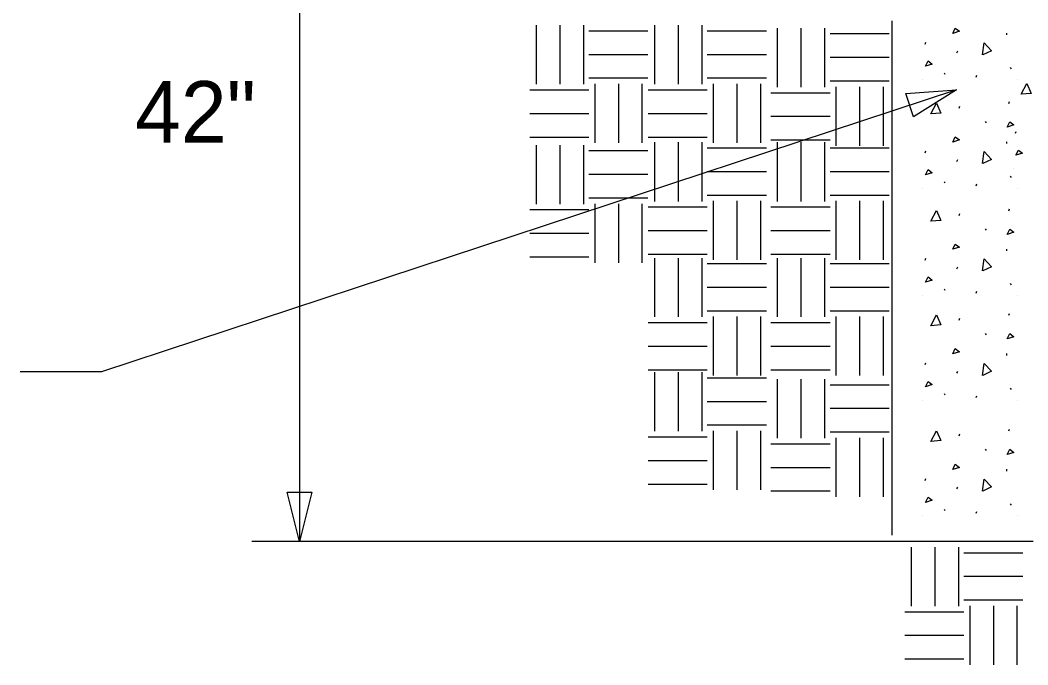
# Model space of a CAD drawing. Extents: x 10000.5 to 10073.8, y 10008 to 10077.9.
# Drawn here: x 10015.76 to 10032.84, y 10041.8 to 10052.73 of the extents above; entities that cross this region are included whole.
import ezdxf

# ---------------------------------------------------------------- set-up
doc = ezdxf.new("R2010")
doc.units = 0
for name, color, linetype in [('Default', 7, 'Continuous'), ('G-ANNO-TEXT', 7, 'Continuous'), ('G-DETL-LINE', 7, 'Continuous'), ('G-DETL-PATT', 7, 'Continuous')]:
    doc.layers.add(name, color=color, linetype=linetype)

# ---------------------------------------------------------------- blocks, each defined once
blk = doc.blocks.new('TERARR')
at = {"layer": 'Default'}
blk.add_lwpolyline([(-0.667, 0.167), (0, 0), (-0.667, -0.167)], close=True, dxfattribs=at)

msp = doc.modelspace()

# ---------------------------------------------------------------- linework, layer by layer
at = {"layer": 'G-ANNO-TEXT'}
for p, q in [((10020.497, 10058.409), (10020.497, 10043.893)), ((10032.929, 10043.893), (10019.688, 10043.893))]:
    msp.add_line(p, q, dxfattribs=at)
msp.add_lwpolyline([(10031.629, 10051.546), (10017.141, 10046.766), (10015.763, 10046.766)], dxfattribs=at)
at = {"layer": 'G-DETL-LINE'}
msp.add_line((10030.531, 10052.716), (10030.531, 10043.999), dxfattribs=at)
at = {"layer": 'G-DETL-PATT'}
for p, q in [((10024.506, 10052.641), (10024.506, 10051.64)), ((10024.906, 10052.641), (10024.906, 10051.64)), ((10025.306, 10052.641), (10025.306, 10051.64)), ((10025.399, 10052.548), (10026.4, 10052.548)), ((10026.514, 10052.641), (10026.514, 10051.64)), ((10026.914, 10052.641), (10026.914, 10051.64)), ((10027.314, 10052.641), (10027.314, 10051.64)), ((10027.407, 10052.548), (10028.407, 10052.548)), ((10028.592, 10052.592), (10028.592, 10051.591)), ((10028.993, 10052.592), (10028.993, 10051.591)), ((10029.393, 10052.592), (10029.393, 10051.591)), ((10029.486, 10052.499), (10030.486, 10052.499)), ((10031.097, 10052.321), (10031.112, 10052.353)), ((10032.476, 10052.51), (10032.479, 10052.478)), ((10031.637, 10052.175), (10031.651, 10052.207)), ((10025.399, 10052.148), (10026.4, 10052.148)), ((10027.407, 10052.148), (10028.407, 10052.148)), ((10029.486, 10052.099), (10030.486, 10052.099)), ((10032.541, 10051.923), (10032.556, 10051.902)), ((10025.399, 10051.748), (10026.4, 10051.748)), ((10027.407, 10051.748), (10028.407, 10051.748)), ((10029.486, 10051.698), (10030.486, 10051.698)), ((10031.056, 10051.721), (10031.056, 10051.721)), ((10031.42, 10051.833), (10031.434, 10051.812)), ((10031.96, 10051.763), (10031.975, 10051.795)), ((10032.656, 10051.721), (10032.656, 10051.721)), ((10024.398, 10051.547), (10025.399, 10051.547)), ((10025.499, 10051.648), (10025.499, 10050.647)), ((10025.899, 10051.648), (10025.899, 10050.647)), ((10026.299, 10051.648), (10026.299, 10050.647)), ((10026.406, 10051.547), (10027.407, 10051.547)), ((10027.507, 10051.648), (10027.507, 10050.647)), ((10027.907, 10051.648), (10027.907, 10050.647)), ((10028.307, 10051.648), (10028.307, 10050.647)), ((10028.485, 10051.498), (10029.486, 10051.498)), ((10029.586, 10051.598), (10029.586, 10050.598)), ((10029.986, 10051.598), (10029.986, 10050.598)), ((10030.386, 10051.598), (10030.386, 10050.598)), ((10032.515, 10051.317), (10032.529, 10051.349)), ((10031.673, 10051.235), (10031.687, 10051.267)), ((10024.398, 10051.147), (10025.399, 10051.147)), ((10026.406, 10051.147), (10027.407, 10051.147)), ((10028.485, 10051.098), (10029.486, 10051.098)), ((10032.117, 10051.008), (10032.131, 10050.986)), ((10032.628, 10050.81), (10032.642, 10050.842)), ((10024.398, 10050.747), (10025.399, 10050.747)), ((10026.406, 10050.747), (10027.407, 10050.747)), ((10026.514, 10050.657), (10026.514, 10049.656)), ((10026.914, 10050.657), (10026.914, 10049.656)), ((10027.314, 10050.657), (10027.314, 10049.656)), ((10028.485, 10050.698), (10029.486, 10050.698)), ((10028.592, 10050.657), (10028.592, 10049.656)), ((10028.993, 10050.657), (10028.993, 10049.656)), ((10029.393, 10050.657), (10029.393, 10049.656)), ((10032.476, 10050.667), (10032.479, 10050.635)), ((10024.506, 10050.61), (10024.506, 10049.609)), ((10024.906, 10050.61), (10024.906, 10049.609)), ((10025.306, 10050.61), (10025.306, 10049.609)), ((10025.399, 10050.517), (10026.4, 10050.517)), ((10027.407, 10050.564), (10028.407, 10050.564)), ((10029.486, 10050.564), (10030.486, 10050.564)), ((10031.097, 10050.478), (10031.112, 10050.51)), ((10031.637, 10050.333), (10031.651, 10050.365)), ((10027.407, 10050.164), (10028.407, 10050.164)), ((10029.486, 10050.164), (10030.486, 10050.164)), ((10032.587, 10050.21), (10032.587, 10050.21)), ((10025.399, 10050.116), (10026.4, 10050.116)), ((10031.42, 10049.99), (10031.434, 10049.969)), ((10032.541, 10050.081), (10032.556, 10050.059)), ((10031.056, 10049.879), (10031.056, 10049.879)), ((10031.96, 10049.921), (10031.975, 10049.953)), ((10032.656, 10049.879), (10032.656, 10049.879)), ((10025.399, 10049.716), (10026.4, 10049.716)), ((10027.407, 10049.763), (10028.407, 10049.763)), ((10027.507, 10049.663), (10027.507, 10048.663)), ((10027.907, 10049.663), (10027.907, 10048.663)), ((10028.307, 10049.663), (10028.307, 10048.663)), ((10029.486, 10049.763), (10030.486, 10049.763)), ((10029.586, 10049.663), (10029.586, 10048.663)), ((10029.986, 10049.663), (10029.986, 10048.663)), ((10030.386, 10049.663), (10030.386, 10048.663)), ((10024.398, 10049.516), (10025.399, 10049.516)), ((10025.499, 10049.616), (10025.499, 10048.615)), ((10025.899, 10049.616), (10025.899, 10048.615)), ((10026.299, 10049.616), (10026.299, 10048.615)), ((10026.406, 10049.563), (10027.407, 10049.563)), ((10028.485, 10049.563), (10029.486, 10049.563)), ((10031.673, 10049.416), (10031.687, 10049.448)), ((10032.515, 10049.498), (10032.529, 10049.53)), ((10024.398, 10049.116), (10025.399, 10049.116)), ((10026.406, 10049.163), (10027.407, 10049.163)), ((10028.485, 10049.163), (10029.486, 10049.163)), ((10032.117, 10049.189), (10032.131, 10049.167)), ((10032.476, 10048.848), (10032.479, 10048.816)), ((10024.398, 10048.715), (10025.399, 10048.715)), ((10026.406, 10048.763), (10027.407, 10048.763)), ((10026.514, 10048.696), (10026.514, 10047.696)), ((10026.914, 10048.696), (10026.914, 10047.696)), ((10027.314, 10048.696), (10027.314, 10047.696)), ((10027.407, 10048.603), (10028.407, 10048.603)), ((10028.485, 10048.763), (10029.486, 10048.763)), ((10028.592, 10048.696), (10028.592, 10047.696)), ((10028.993, 10048.696), (10028.993, 10047.696)), ((10029.393, 10048.696), (10029.393, 10047.696)), ((10029.486, 10048.603), (10030.486, 10048.603)), ((10031.097, 10048.66), (10031.112, 10048.692)), ((10031.637, 10048.514), (10031.651, 10048.546)), ((10032.541, 10048.262), (10032.556, 10048.24)), ((10027.407, 10048.203), (10028.407, 10048.203)), ((10029.486, 10048.203), (10030.486, 10048.203)), ((10031.42, 10048.171), (10031.434, 10048.15)), ((10031.96, 10048.102), (10031.975, 10048.134)), ((10031.056, 10048.06), (10031.056, 10048.06)), ((10032.656, 10048.06), (10032.656, 10048.06)), ((10027.407, 10047.803), (10028.407, 10047.803)), ((10029.486, 10047.803), (10030.486, 10047.803)), ((10032.515, 10047.726), (10032.529, 10047.758)), ((10026.406, 10047.602), (10027.407, 10047.602)), ((10027.507, 10047.703), (10027.507, 10046.702)), ((10027.907, 10047.703), (10027.907, 10046.702)), ((10028.307, 10047.703), (10028.307, 10046.702)), ((10028.485, 10047.602), (10029.486, 10047.602)), ((10029.586, 10047.703), (10029.586, 10046.702)), ((10029.986, 10047.703), (10029.986, 10046.702)), ((10030.386, 10047.703), (10030.386, 10046.702)), ((10031.673, 10047.644), (10031.687, 10047.676)), ((10032.117, 10047.417), (10032.131, 10047.396)), ((10026.406, 10047.202), (10027.407, 10047.202)), ((10028.485, 10047.202), (10029.486, 10047.202)), ((10032.476, 10047.076), (10032.479, 10047.044)), ((10031.097, 10046.888), (10031.112, 10046.92)), ((10026.406, 10046.802), (10027.407, 10046.802)), ((10026.514, 10046.759), (10026.514, 10045.758)), ((10026.914, 10046.759), (10026.914, 10045.758)), ((10027.314, 10046.759), (10027.314, 10045.758)), ((10028.485, 10046.802), (10029.486, 10046.802)), ((10031.637, 10046.742), (10031.651, 10046.774)), ((10027.407, 10046.666), (10028.407, 10046.666)), ((10028.592, 10046.641), (10028.592, 10045.64)), ((10028.993, 10046.641), (10028.993, 10045.64)), ((10029.393, 10046.641), (10029.393, 10045.64)), ((10029.486, 10046.548), (10030.486, 10046.548)), ((10031.42, 10046.4), (10031.434, 10046.378)), ((10032.541, 10046.49), (10032.556, 10046.469)), ((10027.407, 10046.266), (10028.407, 10046.266)), ((10031.056, 10046.288), (10031.056, 10046.288)), ((10031.96, 10046.33), (10031.975, 10046.362)), ((10032.656, 10046.288), (10032.656, 10046.288)), ((10029.486, 10046.148), (10030.486, 10046.148)), ((10027.407, 10045.866), (10028.407, 10045.866)), ((10027.507, 10045.765), (10027.507, 10044.765)), ((10027.907, 10045.765), (10027.907, 10044.765)), ((10028.307, 10045.765), (10028.307, 10044.765)), ((10029.486, 10045.747), (10030.486, 10045.747)), ((10031.673, 10045.684), (10031.687, 10045.716)), ((10032.515, 10045.765), (10032.529, 10045.797)), ((10026.406, 10045.665), (10027.407, 10045.665)), ((10028.485, 10045.547), (10029.486, 10045.547)), ((10029.586, 10045.647), (10029.586, 10044.647)), ((10029.986, 10045.647), (10029.986, 10044.647)), ((10030.386, 10045.647), (10030.386, 10044.647)), ((10032.117, 10045.456), (10032.131, 10045.435)), ((10026.406, 10045.265), (10027.407, 10045.265)), ((10028.485, 10045.147), (10029.486, 10045.147)), ((10032.476, 10045.116), (10032.479, 10045.084)), ((10026.406, 10044.865), (10027.407, 10044.865)), ((10031.097, 10044.927), (10031.112, 10044.959)), ((10028.485, 10044.747), (10029.486, 10044.747)), ((10031.637, 10044.782), (10031.651, 10044.814)), ((10032.541, 10044.529), (10032.556, 10044.508)), ((10031.056, 10044.327), (10031.056, 10044.327)), ((10031.42, 10044.439), (10031.434, 10044.418)), ((10031.96, 10044.37), (10031.975, 10044.401)), ((10032.656, 10044.327), (10032.656, 10044.327)), ((10030.86, 10043.794), (10030.86, 10042.793)), ((10031.26, 10043.794), (10031.26, 10042.793)), ((10031.661, 10043.794), (10031.661, 10042.793)), ((10031.753, 10043.701), (10032.754, 10043.701)), ((10031.753, 10043.301), (10032.754, 10043.301)), ((10031.753, 10042.9), (10032.754, 10042.9)), ((10031.853, 10042.8), (10031.853, 10041.8)), ((10032.254, 10042.8), (10032.254, 10041.8)), ((10032.654, 10042.8), (10032.654, 10041.8)), ((10030.753, 10042.7), (10031.753, 10042.7)), ((10030.753, 10042.3), (10031.753, 10042.3)), ((10030.753, 10041.9), (10031.753, 10041.9))]:
    msp.add_line(p, q, dxfattribs=at)
for points in [[(10031.567, 10052.504), (10031.609, 10052.593), (10031.681, 10052.54), (10031.567, 10052.504)], [(10032.069, 10052.139), (10032.098, 10052.342), (10032.225, 10052.21), (10032.073, 10052.14)], [(10031.104, 10051.948), (10031.147, 10052.037), (10031.218, 10051.984), (10031.104, 10051.948)], [(10032.724, 10051.471), (10032.82, 10051.652), (10032.894, 10051.485), (10032.727, 10051.471)], [(10031.193, 10051.139), (10031.289, 10051.32), (10031.364, 10051.153), (10031.197, 10051.139)], [(10032.49, 10050.915), (10032.532, 10051.004), (10032.603, 10050.951), (10032.49, 10050.915)], [(10031.567, 10050.661), (10031.609, 10050.75), (10031.681, 10050.697), (10031.567, 10050.661)], [(10032.069, 10050.296), (10032.098, 10050.499), (10032.225, 10050.368), (10032.073, 10050.297)], [(10032.635, 10050.437), (10032.678, 10050.526), (10032.749, 10050.473), (10032.635, 10050.437)], [(10031.104, 10050.106), (10031.147, 10050.194), (10031.218, 10050.141), (10031.104, 10050.106)], [(10031.193, 10049.32), (10031.289, 10049.501), (10031.364, 10049.334), (10031.197, 10049.32)], [(10032.49, 10049.096), (10032.532, 10049.185), (10032.603, 10049.132), (10032.49, 10049.096)], [(10031.567, 10048.843), (10031.609, 10048.931), (10031.681, 10048.878), (10031.567, 10048.843)], [(10032.069, 10048.477), (10032.098, 10048.68), (10032.225, 10048.549), (10032.073, 10048.478)], [(10031.104, 10048.287), (10031.147, 10048.375), (10031.218, 10048.322), (10031.104, 10048.287)], [(10031.193, 10047.549), (10031.289, 10047.73), (10031.364, 10047.563), (10031.197, 10047.549)], [(10032.49, 10047.325), (10032.532, 10047.414), (10032.603, 10047.36), (10032.49, 10047.325)], [(10031.567, 10047.071), (10031.609, 10047.16), (10031.681, 10047.106), (10031.567, 10047.071)], [(10032.069, 10046.705), (10032.098, 10046.908), (10032.225, 10046.777), (10032.073, 10046.707)], [(10031.104, 10046.515), (10031.147, 10046.604), (10031.218, 10046.55), (10031.104, 10046.515)], [(10031.193, 10045.588), (10031.289, 10045.769), (10031.364, 10045.602), (10031.197, 10045.588)], [(10032.49, 10045.364), (10032.532, 10045.453), (10032.603, 10045.4), (10032.49, 10045.364)], [(10031.567, 10045.11), (10031.609, 10045.199), (10031.681, 10045.146), (10031.567, 10045.11)], [(10032.069, 10044.745), (10032.098, 10044.948), (10032.225, 10044.816), (10032.073, 10044.746)], [(10031.104, 10044.554), (10031.147, 10044.643), (10031.218, 10044.59), (10031.104, 10044.554)]]:
    msp.add_lwpolyline(points, dxfattribs=at)

# ---------------------------------------------------------------- block references
at = {"layer": 'G-ANNO-TEXT'}
for p, xscale, yscale, rotation in [((10031.629, 10051.546), 1.25, 1.25, 18.26170496014035), ((10020.497, 10043.893), 1.24992, 1.24992, -90)]:
    msp.add_blockref('TERARR', p, dxfattribs=dict(at, xscale=xscale, yscale=yscale, rotation=rotation))

# ---------------------------------------------------------------- texts
msp.add_text('42"', height=1.044, dxfattribs=at).set_placement((10017.709, 10050.65))

doc.saveas('drawing.dxf')
